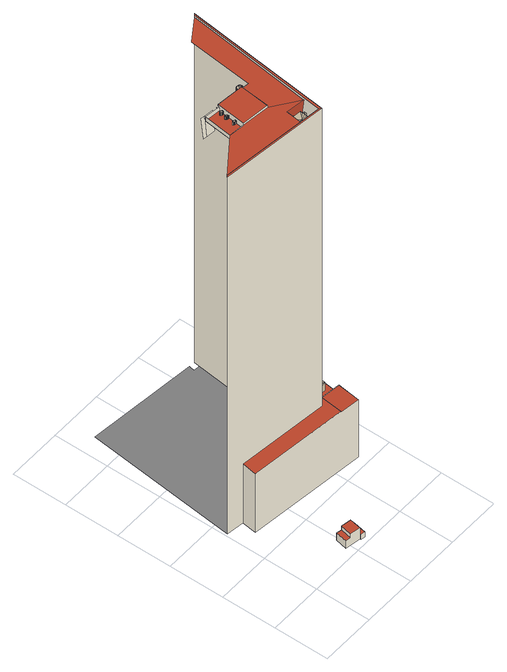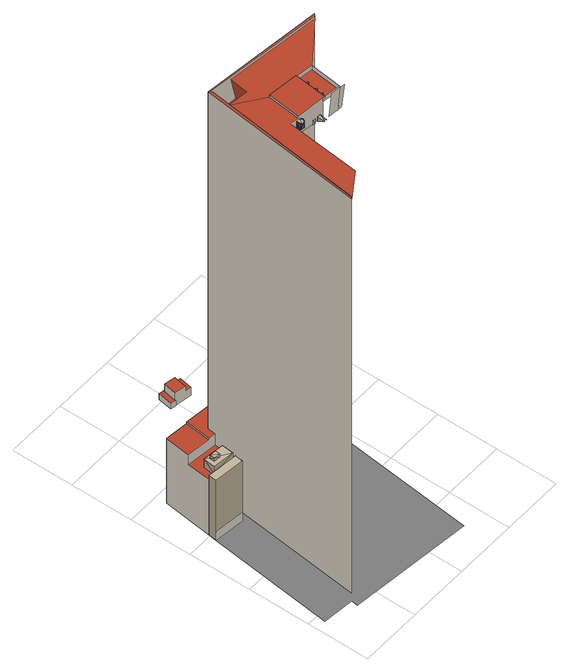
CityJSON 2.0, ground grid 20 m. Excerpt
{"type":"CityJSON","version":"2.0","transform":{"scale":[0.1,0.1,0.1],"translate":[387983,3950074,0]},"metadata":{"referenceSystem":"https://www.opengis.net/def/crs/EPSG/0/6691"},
"CityObjects":{
"building1":{"type":"Building","attributes":{"name":"日経ビル","延べ面積換算係数":"1","大字・町コード":"6","町・丁目コード":"1","13+区市町村コード+大字・町コード+町・丁目コード":"13101006001","地区計画":"大手町・丸の内・有楽町地区","class":"3002","usage":"401","measuredHeight":160.4,"storeysAboveGround":31,"storeysBelowGround":2,"RiverFloodingRiskAttribute.description":"10","RiverFloodingRiskAttribute.rank":"1","RiverFloodingRiskAttribute.depth":0.33,"RiverFloodingRiskAttribute.adminType":"2","RiverFloodingRiskAttribute.scale":"2","HighTideRiskAttribute.description":"2","HighTideRiskAttribute.rank":"1","HighTideRiskAttribute.depth":0.18,"BuildingDetailAttribute.buildingRoofEdgeArea":2373.67,"BuildingDetailAttribute.fireproofStructureType":"1001","BuildingDetailAttribute.urbanPlanType":"21","BuildingDetailAttribute.areaClassificationType":"22","BuildingDetailAttribute.districtsAndZonesType":"10","BuildingDetailAttribute.landUseType":"212","BuildingDetailAttribute.detailedUsage":"1210","BuildingDetailAttribute.specifiedBuildingCoverageRate":80,"BuildingDetailAttribute.specifiedFloorAreaRate":1200,"BuildingDetailAttribute.surveyYear":2021,"BuildingIDAttribute.prefecture":"13","BuildingIDAttribute.city":"13101"},"address":[{"country":"日本","locality":"東京都千代田区大手町一丁目"}],"children":["building1-1","building1-2","building1-3"],"geometry":[{"type":"MultiSurface","lod":"2","boundaries":[[[0,1,2,3]],[[4,5,6,7,0,3]],[[8,9,10,11]],[[11,10,12,13]],[[14,15,16,17]],[[10,9,18,12]],[[19,20,21,22,8,11,23]],[[24,6,5,25]],[[15,26,27,16]],[[28,29,19,23,24,25]],[[30,13,12,18]],[[18,9,8,31,32,33,30]],[[8,22,34,31]],[[33,32,35,36]],[[34,37,35,32,31]],[[38,39,4,3,2,40]],[[40,2,1,41,42,43]],[[44,20,19,29]],[[29,28,45,44]],[[46,37,34,22]],[[47,48,49,36,35,37,46]],[[7,50,51,52,53,54,55,56,57,41,1,0]],[[21,20,44,45]],[[58,38,40,43]],[[38,58,59,60,61,39]],[[62,63,47,46,22,21]],[[43,42,59,58]],[[64,62,21,45,28,25]],[[61,60,65,66]],[[5,4,39,61,66,56,55,67,68,69]],[[66,65,57,56]],[[69,64,25,5]],[[55,54,70,67]],[[59,42,41,57,65,60]]],"semantics":{"surfaces":[{"type":"WallSurface"},{"type":"RoofSurface"},{"type":"GroundSurface"}],"values":[0,0,0,0,0,1,1,1,0,0,0,0,0,0,1,1,0,1,1,0,0,2,1,0,0,1,1,0,1,0,0,1,0,0]}}]},
"building1-1":{"type":"BuildingInstallation","parents":["building1"],"geometry":[{"type":"MultiSurface","lod":"2","boundaries":[[[71,72,73,74,75,76,77,78,79,80,81,82,83,84,85,86,87,88,89,90,91,92,93,94,95,96,97,98,99,100,101,102,103,104,105,106,107]],[[108,109,110,111,112,113,114,115,116,117,118,119,120,121,122,123,124,125,126,127,128,129,130,131,132,133,134,135,136,137,138,139]],[[140,141,142,143,144,145,146,147,148,149,150,151,152,153,154,155,156,157,158,159,160,161,162,163,164,165,166,167,168,169,170,171,172,173,174,175]],[[143,176,177,144]],[[178,176,143,142]],[[144,177,179,145]],[[180,178,142,141]],[[145,179,181,146]],[[182,180,141,140]],[[183,182,140,175]],[[146,181,184,147]],[[147,184,185,148]],[[148,185,186,149]],[[149,186,187,150]],[[150,187,188,151]],[[189,183,175,174]],[[151,188,190,152]],[[152,190,191,153]],[[192,189,174,173]],[[153,191,193,154]],[[194,192,173,172]],[[192,194,195,196,197,198,199,200,201,202,203,204,205,206,207,208,209,210,211,193,191,190,188,187,186,185,184,181,179,177,176,178,180,182,183,189]],[[154,193,211,155]],[[195,194,172,171]],[[196,195,171,170]],[[155,211,210,156]],[[156,210,209,157]],[[197,196,170,169]],[[157,209,208,158]],[[198,197,169,168]],[[158,208,207,159]],[[199,198,168,167]],[[159,207,206,160]],[[200,199,167,166]],[[201,200,166,165]],[[160,206,205,161]],[[202,201,165,164]],[[203,202,164,163]],[[161,205,204,162]],[[204,203,163,162]],[[212,213,108,139]],[[108,213,214,109]],[[109,214,215,110]],[[216,212,139,138]],[[110,215,217,111]],[[218,216,138,137]],[[111,217,219,112]],[[220,218,137,136]],[[112,219,221,113]],[[222,220,136,135]],[[113,221,223,114]],[[114,223,224,115]],[[225,222,135,134]],[[115,224,226,116]],[[116,226,227,117]],[[218,220,222,225,228,229,230,231,232,233,234,235,236,237,238,239,240,241,242,243,227,226,224,223,221,219,217,215,214,213,212,216]],[[228,225,134,133]],[[117,227,243,118]],[[229,228,133,132]],[[118,243,242,119]],[[230,229,132,131]],[[119,242,241,120]],[[231,230,131,130]],[[120,241,240,121]],[[232,231,130,129]],[[233,232,129,128]],[[121,240,239,122]],[[234,233,128,127]],[[122,239,238,123]],[[235,234,127,126]],[[236,235,126,125]],[[123,238,237,124]],[[237,236,125,124]],[[244,245,100,99]],[[100,245,246,101]],[[247,244,99,98]],[[101,246,248,102]],[[249,247,98,97]],[[102,248,250,103]],[[251,249,97,96]],[[103,250,252,104]],[[253,251,96,95]],[[104,252,254,105]],[[255,253,95,94]],[[105,254,256,106]],[[93,257,255,94]],[[106,256,258,107]],[[258,259,71,107]],[[260,257,93,92]],[[259,261,72,71]],[[260,262,263,264,265,266,267,268,269,270,271,272,273,274,275,276,277,278,279,280,261,259,258,256,254,252,250,248,246,245,244,247,249,251,253,255,257]],[[261,280,73,72]],[[262,260,92,91]],[[280,279,74,73]],[[263,262,91,90]],[[279,278,75,74]],[[264,263,90,89]],[[75,278,277,76]],[[76,277,276,77]],[[265,264,89,88]],[[266,265,88,87]],[[77,276,275,78]],[[267,266,87,86]],[[78,275,274,79]],[[268,267,86,85]],[[269,268,85,84]],[[79,274,273,80]],[[83,270,269,84]],[[80,273,272,81]],[[82,271,270,83]],[[81,272,271,82]]]}]},
"building1-2":{"type":"BuildingInstallation","parents":["building1"],"geometry":[{"type":"MultiSurface","lod":"2","boundaries":[[[281,282,283]],[[282,284,283]],[[285,281,283]],[[286,282,281]],[[287,281,285]],[[288,289,290]],[[291,288,290]],[[292,293,294]],[[295,292,294]],[[294,293,296]],[[293,297,296]],[[298,292,295]],[[299,293,292]],[[300,298,295]],[[297,299,296]],[[295,294,301]],[[297,293,299]],[[294,296,301]],[[299,292,298]],[[295,301,300]],[[299,301,296]],[[298,300,301]],[[302,303,304]],[[299,298,301]],[[303,305,304]],[[304,305,306]],[[306,307,304]],[[302,308,303]],[[302,304,309]],[[307,310,304]],[[304,310,309]],[[308,302,309]],[[311,307,306]],[[309,310,307]],[[308,309,307]],[[312,313,314]],[[315,316,317]],[[316,318,317]],[[315,319,316]],[[320,317,318]],[[315,317,321]],[[320,321,317]],[[322,319,315]],[[316,319,318]],[[322,315,321]],[[319,320,318]],[[322,321,323]],[[319,324,320]],[[321,325,323]],[[324,326,320]],[[319,327,324]],[[328,320,326]],[[323,325,329]],[[324,327,326]],[[330,319,322]],[[331,321,320]],[[325,332,329]],[[323,330,322]],[[331,325,321]],[[327,328,326]],[[333,323,329]],[[334,308,307]],[[332,325,335]],[[329,332,333]],[[327,336,328]],[[332,335,333]],[[336,337,328]],[[338,336,327]],[[323,333,330]],[[335,325,331]],[[339,328,337]],[[336,338,337]],[[338,339,337]],[[319,340,327]],[[341,320,328]],[[342,328,339]],[[333,335,330]],[[330,340,319]],[[335,331,330]],[[338,327,343]],[[342,339,338]],[[343,342,338]],[[344,328,342]],[[343,327,345]],[[343,345,342]],[[305,303,346]],[[345,344,342]],[[331,320,341]],[[341,328,344]],[[327,340,345]],[[306,305,311]],[[345,340,344]],[[340,341,344]],[[340,347,341]],[[347,348,341]],[[349,330,331]],[[340,350,347]],[[351,341,348]],[[347,350,348]],[[350,351,348]],[[352,334,307]],[[353,341,351]],[[354,351,350]],[[303,308,355]],[[356,354,350]],[[350,340,357]],[[334,358,308]],[[354,353,351]],[[350,357,356]],[[356,357,354]],[[359,331,341]],[[330,360,340]],[[357,353,354]],[[361,349,331]],[[313,362,314]],[[357,363,353]],[[340,364,357]],[[365,341,353]],[[363,366,353]],[[367,368,307]],[[369,353,366]],[[349,360,330]],[[359,361,331]],[[369,366,363]],[[363,357,370]],[[369,371,353]],[[370,369,363]],[[370,357,372]],[[371,365,353]],[[365,359,341]],[[370,372,369]],[[372,371,369]],[[357,364,372]],[[373,371,372]],[[374,373,372]],[[307,368,352]],[[372,364,374]],[[365,371,373]],[[340,360,364]],[[375,308,358]],[[349,361,376]],[[377,349,376]],[[346,303,355]],[[377,378,349]],[[379,376,361]],[[377,376,379]],[[378,377,379]],[[349,378,380]],[[379,361,381]],[[305,346,311]],[[378,379,380]],[[379,381,380]],[[349,380,382]],[[381,361,383]],[[380,381,383]],[[384,383,361]],[[355,308,375]],[[382,380,383]],[[359,385,361]],[[334,352,368]],[[382,383,386]],[[383,387,386]],[[360,359,388]],[[383,389,387]],[[390,382,386]],[[349,391,360]],[[358,334,368]],[[386,387,390]],[[360,392,359]],[[367,307,311]],[[349,382,393]],[[387,389,390]],[[392,394,359]],[[383,384,389]],[[393,382,390]],[[360,395,392]],[[396,359,394]],[[390,389,397]],[[396,394,392]],[[389,398,397]],[[395,396,392]],[[396,385,359]],[[393,390,397]],[[389,384,398]],[[361,385,384]],[[397,398,399]],[[395,400,396]],[[360,391,395]],[[401,397,399]],[[349,393,391]],[[400,402,396]],[[401,393,397]],[[403,400,395]],[[398,384,399]],[[404,396,402]],[[401,399,405]],[[404,402,400]],[[406,401,405]],[[403,404,400]],[[407,358,368]],[[393,401,406]],[[399,384,405]],[[408,396,404]],[[409,385,396]],[[403,395,410]],[[406,405,384]],[[403,410,404]],[[395,411,410]],[[409,396,408]],[[393,406,384]],[[410,408,404]],[[395,391,411]],[[393,384,412]],[[410,411,408]],[[384,413,412]],[[411,409,408]],[[384,414,413]],[[415,393,412]],[[412,413,416]],[[385,409,411]],[[413,417,416]],[[391,385,411]],[[416,415,412]],[[418,407,368]],[[413,414,417]],[[391,393,415]],[[384,385,414]],[[416,417,419]],[[420,385,391]],[[417,421,419]],[[422,420,391]],[[367,423,368]],[[424,385,420]],[[417,414,421]],[[422,425,420]],[[416,419,415]],[[422,391,426]],[[425,427,420]],[[391,415,426]],[[414,385,424]],[[422,426,425]],[[424,420,427]],[[419,421,415]],[[425,426,427]],[[421,414,415]],[[426,424,427]],[[415,414,428]],[[426,415,428]],[[414,424,429]],[[429,424,426]],[[414,429,428]],[[428,429,426]],[[367,346,375]],[[375,430,367]],[[346,355,375]],[[430,358,407]],[[368,423,418]],[[311,346,367]],[[375,358,430]],[[430,423,367]],[[407,418,423]],[[430,407,423]],[[431,432,433]],[[434,431,433]],[[435,433,432]],[[431,436,432]],[[433,435,434]],[[436,431,434]],[[437,435,432]],[[438,439,440]],[[439,441,440]],[[441,442,440]],[[438,440,443]],[[444,436,434]],[[439,445,441]],[[439,438,443]],[[446,442,441]],[[440,442,443]],[[432,436,437]],[[445,446,441]],[[445,439,443]],[[434,435,444]],[[443,442,445]],[[442,446,445]],[[435,437,436]],[[444,435,436]]]}]},
"building1-3":{"type":"BuildingInstallation","parents":["building1"],"geometry":[{"type":"MultiSurface","lod":"2","boundaries":[[[56,55,54,57]],[[55,56,447,448]],[[56,57,449,447]],[[448,447,449,450]],[[54,55,448,450]],[[57,54,450,449]]]}]},
"building2":{"type":"Building","attributes":{"地区計画":"大手町・丸の内・有楽町地区","class":"9999","usage":"461","measuredHeight":-9999,"storeysAboveGround":9999,"storeysBelowGround":9999,"RiverFloodingRiskAttribute.description":"10","RiverFloodingRiskAttribute.rank":"1","RiverFloodingRiskAttribute.depth":0.34,"RiverFloodingRiskAttribute.adminType":"2","RiverFloodingRiskAttribute.scale":"2","HighTideRiskAttribute.description":"2","HighTideRiskAttribute.rank":"1","HighTideRiskAttribute.depth":0.13,"BuildingDetailAttribute.buildingRoofEdgeArea":-9999,"BuildingDetailAttribute.fireproofStructureType":"1011","BuildingDetailAttribute.urbanPlanType":"21","BuildingDetailAttribute.areaClassificationType":"22","BuildingDetailAttribute.districtsAndZonesType":"10","BuildingDetailAttribute.landUseType":"212","BuildingDetailAttribute.detailedUsage":"0","BuildingDetailAttribute.specifiedBuildingCoverageRate":80,"BuildingDetailAttribute.specifiedFloorAreaRate":1300,"BuildingDetailAttribute.surveyYear":"0001","BuildingIDAttribute.prefecture":"13","BuildingIDAttribute.city":"13101"},"geometry":[{"type":"Solid","lod":"2","boundaries":[[[[451,452,453,454,455,456,457,458]],[[459,460,461,462,463,464]],[[465,466,467,468]],[[469,470,471,472]],[[471,466,465,472]],[[456,455,469,472,465,468,462]],[[470,454,453,463,467,466,471]],[[451,458,460,459]],[[468,467,463,462]],[[458,457,461,460]],[[452,464,463,453]],[[455,454,470,469]],[[452,451,459,464]],[[457,456,462,461]]]],"semantics":{"surfaces":[{"type":"GroundSurface"},{"type":"RoofSurface"},{"type":"WallSurface"}],"values":[[0,1,1,1,2,2,2,2,2,2,2,2,2,2]]}}]}
},
"vertices":[
[73,341,7],[66,286,7],[66,286,268],[73,341,268],[404,302,268],[404,302,1589],[9,348,1589],[9,348,7],[211,447,1581],[211,447,1565],[153,454,1565],[153,454,1581],[165,557,1565],[165,557,1581],[152,563,1581],[165,561,1581],[169,556,1491],[156,557,1491],[223,550,1565],[326,317,1581],[333,378,1581],[403,369,1581],[311,436,1581],[15,356,1581],[15,356,1589],[395,308,1589],[199,557,1581],[203,552,1491],[395,309,1493],[308,319,1493],[223,550,1581],[211,447,1588],[223,555,1588],[223,555,1581],[311,436,1589],[232,554,1589],[232,554,1581],[323,544,1589],[431,327,268],[408,330,268],[422,244,268],[496,235,7],[496,235,262],[422,244,262],[316,390,1493],[404,380,1493],[323,544,1581],[352,541,1581],[352,541,1517],[232,554,1517],[70,903,7],[468,859,7],[465,838,7],[566,827,7],[518,421,7],[420,432,7],[416,405,7],[515,394,7],[431,327,262],[506,318,262],[506,318,225],[408,330,225],[461,834,1581],[377,779,1581],[461,834,1589],[515,394,225],[416,405,225],[420,432,40],[467,838,40],[467,838,1589],[518,421,40],
[210,534,1565],[210,535,1565],[210,536,1565],[209,536,1565],[209,537,1565],[209,538,1565],[210,538,1565],[210,539,1565],[211,539,1565],[211,540,1565],[212,540,1565],[213,540,1565],[214,540,1565],[215,540,1565],[215,539,1565],[216,539,1565],[217,539,1565],[217,538,1565],[218,538,1565],[219,537,1565],[220,536,1565],[220,535,1565],[221,534,1565],[221,533,1565],[221,532,1565],[220,532,1565],[220,531,1565],[219,531,1565],[218,531,1565],[217,531,1565],[216,531,1565],[215,531,1565],[214,532,1565],[213,532,1565],[212,533,1565],[211,533,1565],[211,534,1565],[214,508,1565],[213,508,1565],[212,508,1565],[211,509,1565],[210,509,1565],[209,510,1565],[209,511,1565],[208,511,1565],[208,512,1565],[207,512,1565],[207,513,1565],[207,514,1565],[206,514,1565],[206,515,1565],[206,516,1565],[207,517,1565],[208,517,1565],[209,517,1565],[210,517,1565],[211,516,1565],[212,516,1565],[212,515,1565],[213,515,1565],[214,514,1565],[214,513,1565],[215,513,1565],[215,512,1565],[216,511,1565],[216,510,1565],[216,509,1565],[216,508,1565],[215,508,1565],[213,478,1565],[213,477,1565],[212,477,1565],[211,477,1565],[210,477,1565],[209,477,1565],[208,478,1565],[207,478,1565],[206,478,1565],[206,479,1565],[205,479,1565],[204,479,1565],[204,480,1565],[203,480,1565],[203,481,1565],[203,482,1565],[202,482,1565],[202,483,1565],[203,483,1565],[203,484,1565],[204,484,1565],[205,485,1565],[206,485,1565],[207,485,1565],[208,485,1565],[208,484,1565],[209,484,1565],[210,484,1565],[211,484,1565],[212,483,1565],[213,482,1565],[214,482,1565],[214,481,1565],[215,481,1565],[215,480,1565],[214,478,1565],[211,477,1577],[210,477,1577],[212,477,1577],[209,477,1577],[213,477,1577],[208,478,1577],[213,478,1577],[214,478,1577],[207,478,1577],[206,478,1577],[206,479,1577],[205,479,1577],[204,479,1577],[215,480,1577],[204,480,1577],[203,480,1577],[215,481,1577],[203,481,1577],[214,481,1577],[214,482,1577],[213,482,1577],[212,483,1577],[211,484,1577],[210,484,1577],[209,484,1577],[208,484,1577],[208,485,1577],[207,485,1577],[206,485,1577],[205,485,1577],[204,484,1577],[203,484,1577],[203,483,1577],[202,483,1577],[202,482,1577],[203,482,1577],[215,508,1577],[214,508,1577],[213,508,1577],[212,508,1577],[216,508,1577],[211,509,1577],[216,509,1577],[210,509,1577],[216,510,1577],[209,510,1577],[216,511,1577],[209,511,1577],[208,511,1577],[215,512,1577],[208,512,1577],[207,512,1577],[215,513,1577],[214,513,1577],[214,514,1577],[213,515,1577],[212,515,1577],[212,516,1577],[211,516,1577],[210,517,1577],[209,517,1577],[208,517,1577],[207,517,1577],[206,516,1577],[206,515,1577],[206,514,1577],[207,514,1577],[207,513,1577],[218,531,1577],[217,531,1577],[216,531,1577],[219,531,1577],[215,531,1577],[220,531,1577],[214,532,1577],[220,532,1577],[213,532,1577],[221,532,1577],[212,533,1577],[221,533,1577],[211,533,1577],[221,534,1577],[211,534,1577],[210,534,1577],[220,535,1577],[210,535,1577],[220,536,1577],[219,537,1577],[218,538,1577],[217,538,1577],[217,539,1577],[216,539,1577],[215,539,1577],[215,540,1577],[214,540,1577],[213,540,1577],[212,540,1577],[211,540,1577],[211,539,1577],[210,539,1577],[210,538,1577],[209,538,1577],[209,537,1577],[209,536,1577],[210,536,1577],
[255,554,1536],[245,555,1536],[245,555,1517],[248,581,1536],[255,554,1517],[256,580,1536],[257,580,1536],[272,553,1535],[263,554,1535],[263,554,1517],[272,553,1517],[327,362,1542],[324,368,1542],[324,368,1493],[327,362,1493],[325,374,1493],[325,374,1542],[334,361,1542],[336,373,1542],[334,361,1493],[336,373,1493],[337,355,1535],[341,382,1535],[337,355,1493],[342,387,1494],[342,387,1493],[370,351,1493],[370,351,1535],[370,349,1535],[370,349,1493],[393,379,1493],[307,546,1517],[342,542,1517],[307,546,1556],[315,549,1577],[314,550,1577],[315,549,1556],[314,550,1556],[314,551,1577],[314,551,1556],[315,548,1556],[315,548,1577],[316,547,1577],[314,552,1577],[316,547,1556],[314,552,1556],[314,553,1577],[314,553,1556],[316,546,1577],[318,544,1577],[318,544,1556],[316,546,1556],[317,545,1577],[390,348,1535],[317,545,1556],[314,554,1577],[314,554,1556],[315,555,1577],[315,555,1556],[316,558,1577],[316,558,1556],[315,556,1556],[315,556,1577],[315,557,1556],[315,557,1577],[393,379,1512],[317,559,1577],[317,559,1556],[330,543,1577],[317,560,1577],[317,560,1556],[390,348,1493],[319,561,1556],[318,561,1556],[393,376,1535],[318,561,1577],[319,561,1577],[391,356,1535],[329,563,1556],[329,563,1577],[330,543,1556],[342,542,1556],[319,562,1577],[323,563,1577],[323,563,1556],[319,562,1556],[391,366,1493],[391,356,1493],[320,562,1556],[320,562,1577],[321,562,1556],[321,562,1577],[322,563,1556],[322,563,1577],[391,366,1535],[331,543,1556],[331,543,1577],[331,544,1577],[331,544,1556],[332,544,1577],[332,544,1556],[333,545,1577],[333,545,1556],[335,550,1556],[334,559,1556],[333,546,1577],[333,546,1556],[328,563,1556],[334,546,1556],[334,546,1577],[334,559,1577],[329,562,1577],[335,550,1577],[329,562,1556],[330,562,1577],[330,562,1556],[334,547,1577],[334,547,1556],[335,548,1556],[331,561,1577],[335,548,1577],[331,561,1556],[332,561,1577],[332,561,1556],[335,549,1556],[335,549,1577],[398,355,1535],[333,560,1556],[333,559,1556],[333,560,1577],[333,559,1577],[336,551,1577],[336,551,1556],[336,554,1556],[336,554,1577],[336,552,1577],[336,552,1556],[398,355,1493],[336,553,1577],[334,558,1556],[336,553,1556],[334,558,1577],[399,365,1493],[335,556,1556],[335,557,1577],[335,556,1577],[335,557,1556],[335,555,1577],[335,555,1556],[399,365,1535],[426,404,225],[422,366,225],[422,366,260],[426,404,260],[490,358,260],[494,396,225],[490,358,225],[458,371,273],[459,387,273],[458,371,260],[459,387,260],[479,369,260],[479,369,273],[494,396,260],[481,385,273],[481,385,260],
[416,405,241],[420,432,241],[515,394,241],[518,421,241],
[236,4,34],[220,7,34],[220,10,34],[165,20,34],[173,62,34],[228,52,34],[228,54,34],[244,51,34],[236,4,56],[244,51,56],[228,54,56],[228,52,56],[220,10,56],[220,7,56],[192,58,84],[184,17,84],[220,10,84],[228,52,84],[173,62,66],[165,20,66],[184,17,66],[192,58,66]
]}
